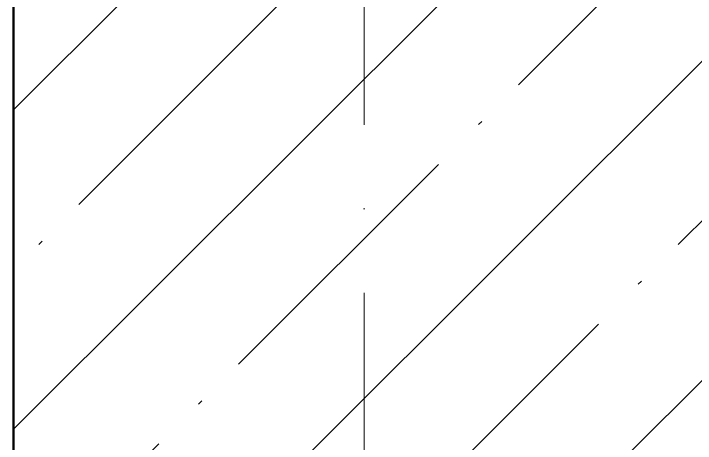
# Model space of a CAD drawing. Header units: millimetres. Extents: x -17017 to 628417, y -109036 to 199237.
# Drawn here: x 322120.7 to 322607, y -81244.8 to -80937.8 of the extents above; entities that cross this region are included whole.
import ezdxf

# ---------------------------------------------------------------- set-up
doc = ezdxf.new("R2010")
doc.units = ezdxf.units.MM
doc.linetypes.add('50_200_ШТРИХ_1Т_ш5_п1_п1_', pattern=[700, 500, -100, 0, -100])
for name, color, linetype, lineweight in [('S-COLS-____-MCUT', 7, 'Continuous', 50), ('S-COLS-____-OTLN', 7, 'Continuous', 9), ('S-GRID-____-OTLN-1', 7, '50_200_ШТРИХ_1Т_ш5_п1_п1_', 9), ('стяжа', 7, 'Continuous', 30)]:
    doc.layers.add(name, color=color, linetype=linetype, lineweight=lineweight)

# ---------------------------------------------------------------- blocks, each defined once
blk = doc.blocks.new('BSC_Колонна _Прямоугольная - 500х500-V107-АР1_План отверстий 3 этажа в осях 1-64_А-ГГ')
at = {"layer": 'S-COLS-____-OTLN'}
h = blk.add_hatch(dxfattribs=at)
h.set_pattern_fill('FP_130', color=256, style=0, pattern_type=2)
h.set_pattern_definition([(45, (-38600, -5831.04), (-114.04925, 114.04925), []), (45, (-38485.95, -5831.04), (-114.04925, 114.04925), [201.613, -40.323, 3.353, -36.97])])
h.paths.add_polyline_path([(-250, -250), (250, -250), (250, 250), (-250, 250)], flags=0)
at = {"layer": 'S-COLS-____-MCUT'}
for p, q in [((250, 250), (-250, 250)), ((-250, 250), (-250, -250)), ((250, -250), (250, 250)), ((-250, -250), (250, -250))]:
    blk.add_line(p, q, dxfattribs=at)
blk = doc.blocks.new('3эт')
at = {"layer": 'S-GRID-____-OTLN-1', "color": 251, "ltscale": 0.6, "true_color": 0x636466}
blk.add_line((322370.71, -91099.67), (322370.71, -76712.92), dxfattribs=at)

msp = doc.modelspace()

# ---------------------------------------------------------------- block references
at = {"layer": 'S-COLS-____-OTLN'}
msp.add_blockref('BSC_Колонна _Прямоугольная - 500х500-V107-АР1_План отверстий 3 этажа в осях 1-64_А-ГГ', (322370.71, -81032.41), dxfattribs=at)
at = {"layer": 'стяжа'}
msp.add_blockref('3эт', (0, 0), dxfattribs=at)

doc.saveas('drawing.dxf')
